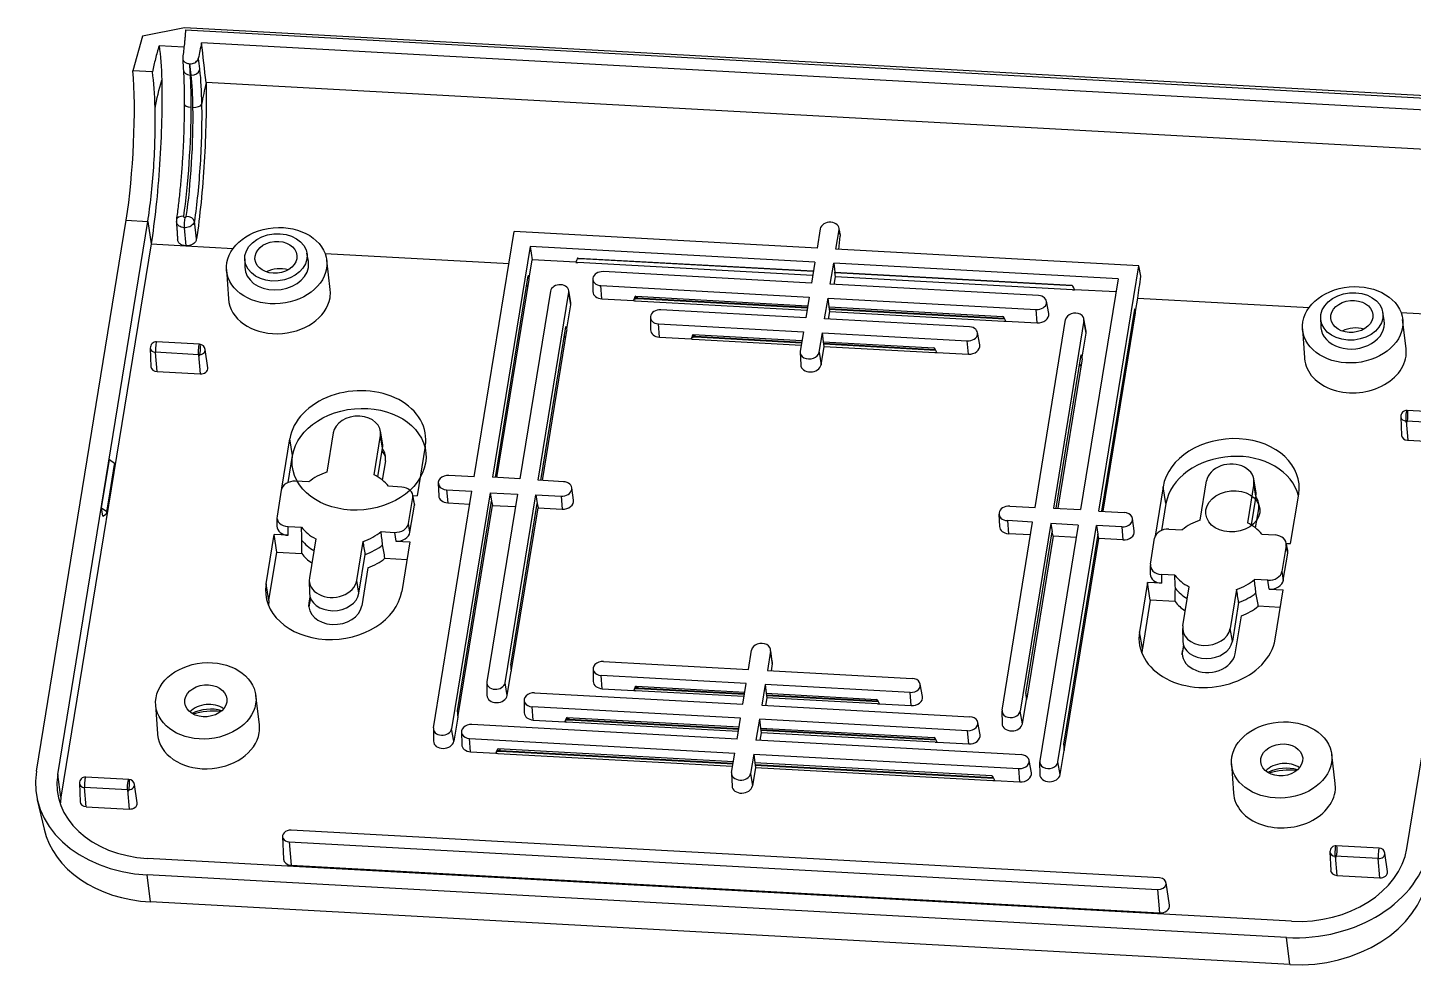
# Model space of a CAD drawing. Header units: millimetres. Extents: x 3683 to 5830, y 1279 to 1555.
# Drawn here: x 3876.9 to 3985.4, y 1323.8 to 1397.4 of the extents above; entities that cross this region are included whole.
import ezdxf

# ---------------------------------------------------------------- set-up
doc = ezdxf.new("R2010")
doc.units = ezdxf.units.MM
doc.header["$LTSCALE"] = 0.5
doc.layers.add('112', color=7, linetype='Continuous', true_color=0xffffff)

msp = doc.modelspace()

# ---------------------------------------------------------------- linework, layer by layer
at = {"layer": '112', "color": 7}
for p, q in [((3885.922, 1396.738), (3885.164, 1394.026)), ((3889.21, 1397.39), (3885.922, 1396.738)), ((3991.235, 1391.791), (3889.21, 1397.39)), ((3889.294, 1397.216), (3990.7, 1391.651)), ((3889.163, 1395.867), (3887.218, 1395.973)), ((3989.151, 1390.792), (3890.539, 1396.204)), ((3889.585, 1394.579), (3889.618, 1394.577)), ((3886.697, 1393.942), (3885.164, 1394.026)), ((3889.719, 1393.681), (3889.64, 1393.685)), ((3989.103, 1387.705), (3890.887, 1393.096)), ((3877.615, 1339.231), (3884.642, 1382.337)), ((3879.28, 1338.987), (3886.332, 1382.245)), ((3884.642, 1382.337), (3886.332, 1382.245)), ((3886.332, 1382.245), (3886.588, 1380.479)), ((3889.188, 1381.749), (3889.312, 1380.33)), ((3890.146, 1380.873), (3889.982, 1382.255)), ((3911.881, 1362.267), (3915.006, 1381.44)), ((3938.703, 1380.139), (3915.006, 1381.44)), ((3938.95, 1381.652), (3938.703, 1380.139)), ((3940.185, 1380.058), (3940.431, 1381.57)), ((3940.431, 1381.57), (3940.501, 1381.089)), ((3940.495, 1381.273), (3940.432, 1381.703)), ((3886.588, 1380.479), (3879.537, 1337.222)), ((3886.588, 1380.479), (3889.312, 1380.33)), ((3889.312, 1380.33), (3893.011, 1380.126)), ((3893.917, 1379.314), (3893.925, 1378.66)), ((3898.895, 1379.12), (3898.783, 1379.765)), ((3900.206, 1379.732), (3914.599, 1378.942)), ((3916.257, 1380.27), (3913.316, 1362.228)), ((3916.185, 1377.81), (3916.416, 1379.229)), ((3938.526, 1379.048), (3916.257, 1380.27)), ((3916.257, 1380.27), (3916.416, 1379.229)), ((3919.831, 1379.041), (3916.416, 1379.229)), ((3920.002, 1379.376), (3938.414, 1378.366)), ((3920.181, 1379.347), (3938.411, 1378.346)), ((3963.882, 1378.757), (3940.185, 1380.058)), ((3892.494, 1378.473), (3892.644, 1376.186)), ((3900.609, 1376.924), (3900.337, 1379.199)), ((3938.356, 1378.011), (3919.984, 1379.019)), ((3938.26, 1377.417), (3921.963, 1378.311)), ((3938.526, 1379.048), (3938.26, 1377.417)), ((3939.741, 1377.335), (3940.007, 1378.967)), ((3962.275, 1377.745), (3940.007, 1378.967)), ((3940.007, 1378.967), (3940.095, 1378.273)), ((3940.095, 1378.273), (3958.638, 1377.256)), ((3940.137, 1377.913), (3940.095, 1378.273)), ((3940.097, 1378.254), (3958.679, 1377.234)), ((3960.756, 1359.585), (3963.882, 1378.757)), ((3964.036, 1377.958), (3963.882, 1378.757)), ((3913.533, 1362.217), (3916.104, 1377.986)), ((3913.659, 1362.21), (3916.183, 1377.691)), ((3921.154, 1377.732), (3921.166, 1376.75)), ((3921.785, 1377.22), (3938.082, 1376.326)), ((3921.866, 1376.183), (3921.785, 1377.22)), ((3956.037, 1376.441), (3939.741, 1377.335)), ((3940.04, 1377.319), (3940.137, 1377.913)), ((3958.706, 1376.894), (3940.137, 1377.913)), ((3962.275, 1377.745), (3959.334, 1359.703)), ((3917.845, 1376.782), (3915.453, 1362.111)), ((3916.876, 1361.993), (3919.274, 1376.704)), ((3919.442, 1375.875), (3919.273, 1376.842)), ((3919.442, 1375.722), (3919.274, 1376.704)), ((3921.866, 1376.183), (3924.34, 1376.047)), ((3924.492, 1376.025), (3937.913, 1375.288)), ((3924.511, 1376.382), (3937.97, 1375.643)), ((3924.667, 1376.258), (3924.67, 1376.373)), ((3924.667, 1376.258), (3937.952, 1375.529)), ((3924.686, 1376.202), (3937.943, 1375.474)), ((3938.082, 1376.326), (3937.816, 1374.694)), ((3939.297, 1374.613), (3939.563, 1376.244)), ((3939.563, 1376.244), (3955.859, 1375.35)), ((3939.651, 1375.551), (3939.563, 1376.244)), ((3956.831, 1375.027), (3956.662, 1375.995)), ((3962.108, 1376.721), (3958.863, 1376.899)), ((3963.631, 1375.206), (3963.8, 1376.241)), ((3963.8, 1376.241), (3977.206, 1375.506)), ((3984.86, 1333.193), (3991.911, 1376.45)), ((3919.134, 1373.833), (3919.442, 1375.722)), ((3937.816, 1374.694), (3926.472, 1375.317)), ((3939.597, 1374.596), (3939.693, 1375.191)), ((3939.651, 1375.551), (3953.242, 1374.805)), ((3939.693, 1375.191), (3939.651, 1375.551)), ((3939.665, 1375.435), (3953.354, 1374.684)), ((3939.671, 1375.38), (3953.385, 1374.627)), ((3939.693, 1375.191), (3953.31, 1374.443)), ((3955.94, 1374.312), (3955.859, 1375.35)), ((3963.551, 1375.382), (3960.974, 1359.573)), ((3961.099, 1359.566), (3963.63, 1375.087)), ((3983.09, 1374.499), (3982.978, 1375.144)), ((3984.401, 1375.111), (3989.257, 1374.844)), ((3917.093, 1361.981), (3919.054, 1374.009)), ((3925.663, 1374.738), (3925.675, 1373.756)), ((3926.294, 1374.226), (3937.638, 1373.603)), ((3926.375, 1373.188), (3926.294, 1374.226)), ((3950.641, 1373.99), (3939.297, 1374.613)), ((3953.466, 1374.448), (3955.94, 1374.312)), ((3955.761, 1359.859), (3958.159, 1374.57)), ((3959.589, 1374.491), (3957.197, 1359.82)), ((3959.756, 1373.663), (3959.588, 1374.63)), ((3959.757, 1373.509), (3959.589, 1374.491)), ((3976.689, 1373.852), (3976.84, 1371.565)), ((3978.113, 1374.693), (3978.121, 1374.039)), ((3984.804, 1372.303), (3984.532, 1374.578)), ((3890.388, 1372.631), (3887.02, 1372.815)), ((3917.219, 1361.974), (3919.133, 1373.714)), ((3926.375, 1373.188), (3928.849, 1373.052)), ((3929.001, 1373.031), (3937.469, 1372.566)), ((3929.02, 1373.387), (3937.527, 1372.921)), ((3929.176, 1373.264), (3929.179, 1373.379)), ((3929.176, 1373.264), (3937.508, 1372.807)), ((3929.195, 1373.208), (3937.499, 1372.752)), ((3937.638, 1373.603), (3937.391, 1372.091)), ((3938.872, 1372.009), (3939.119, 1373.522)), ((3939.119, 1373.522), (3950.463, 1372.899)), ((3939.208, 1372.828), (3939.119, 1373.522)), ((3939.208, 1372.828), (3947.845, 1372.354)), ((3939.25, 1372.468), (3939.208, 1372.828)), ((3950.544, 1371.862), (3950.463, 1372.899)), ((3951.434, 1372.577), (3951.266, 1373.544)), ((3959.449, 1371.62), (3959.757, 1373.509)), ((3886.525, 1372.328), (3886.581, 1370.878)), ((3890.303, 1371.817), (3886.936, 1372.002)), ((3887.06, 1370.498), (3886.936, 1371.997)), ((3890.304, 1371.812), (3890.428, 1370.313)), ((3891.038, 1370.794), (3890.827, 1372.23)), ((3937.386, 1372.004), (3937.424, 1371.022)), ((3938.872, 1372.009), (3939.015, 1371.028)), ((3939.015, 1371.028), (3939.25, 1372.468)), ((3939.221, 1372.713), (3947.958, 1372.233)), ((3939.227, 1372.657), (3947.989, 1372.176)), ((3939.25, 1372.468), (3947.913, 1371.993)), ((3948.07, 1371.998), (3950.544, 1371.862)), ((3957.414, 1359.808), (3959.368, 1371.797)), ((3959.447, 1371.501), (3957.54, 1359.801)), ((3887.06, 1370.498), (3890.428, 1370.313)), ((3988.253, 1367.259), (3984.885, 1367.444)), ((3984.389, 1366.957), (3984.446, 1365.507)), ((3988.168, 1366.446), (3984.8, 1366.63)), ((3984.801, 1366.626), (3984.925, 1365.127)), ((3896.811, 1361.373), (3897.44, 1365.234)), ((3897.665, 1363.924), (3897.44, 1365.234)), ((3900.83, 1365.696), (3900.33, 1362.63)), ((3904.038, 1362.427), (3904.537, 1365.493)), ((3904.704, 1364.885), (3904.536, 1365.852)), ((3904.706, 1364.51), (3904.537, 1365.493)), ((3904.339, 1362.258), (3904.706, 1364.51)), ((3908.048, 1364.651), (3907.419, 1360.791)), ((3984.925, 1365.127), (3988.292, 1364.942)), ((3882.71, 1359.83), (3883.327, 1363.611)), ((3883.735, 1363.336), (3883.119, 1359.555)), ((3883.122, 1359.459), (3883.739, 1363.24)), ((3883.124, 1359.502), (3883.74, 1363.283)), ((3883.327, 1363.611), (3883.735, 1363.336)), ((3883.74, 1363.283), (3883.735, 1363.336)), ((3897.323, 1361.827), (3897.665, 1363.924)), ((3904.927, 1363.525), (3904.68, 1362.014)), ((3898.933, 1361.865), (3897.889, 1361.923)), ((3911.881, 1362.267), (3909.9, 1362.376)), ((3915.453, 1362.111), (3913.316, 1362.228)), ((3918.857, 1361.884), (3916.876, 1361.993)), ((3968.677, 1358.879), (3969.177, 1361.945)), ((3973.051, 1361.134), (3972.883, 1362.101)), ((3896.777, 1361.222), (3896.445, 1359.189)), ((3896.821, 1361.372), (3896.811, 1361.373)), ((3906.207, 1361.466), (3905.163, 1361.523)), ((3907.189, 1360.244), (3907.071, 1360.859)), ((3907.08, 1360.809), (3907.419, 1360.791)), ((3908.682, 1342.644), (3911.696, 1361.137)), ((3909.062, 1361.764), (3909.1, 1360.783)), ((3909.715, 1361.245), (3911.696, 1361.137)), ((3909.715, 1361.245), (3909.8, 1360.228)), ((3913.119, 1361.018), (3910.111, 1342.566)), ((3915.256, 1360.901), (3912.864, 1346.23)), ((3913.119, 1361.018), (3915.256, 1360.901)), ((3913.119, 1361.018), (3913.231, 1360.364)), ((3914.293, 1346.152), (3916.691, 1360.862)), ((3916.691, 1360.862), (3918.673, 1360.754)), ((3916.691, 1360.862), (3916.799, 1360.181)), ((3919.649, 1360.439), (3919.506, 1361.411)), ((3965.787, 1361.482), (3965.158, 1357.622)), ((3966.011, 1360.173), (3965.787, 1361.482)), ((3972.884, 1361.742), (3972.384, 1358.676)), ((3973.053, 1360.759), (3972.884, 1361.742)), ((3975.766, 1357.04), (3976.395, 1360.9)), ((3882.805, 1359.177), (3882.71, 1359.83)), ((3882.71, 1359.83), (3883.119, 1359.555)), ((3906.742, 1358.623), (3907.073, 1360.657)), ((3906.848, 1357.929), (3907.192, 1360.041)), ((3907.073, 1360.657), (3907.192, 1360.041)), ((3909.8, 1360.228), (3911.533, 1360.132)), ((3910.556, 1343.951), (3913.231, 1360.364)), ((3910.624, 1343.59), (3913.305, 1360.035)), ((3913.231, 1360.364), (3913.305, 1360.035)), ((3913.305, 1360.035), (3915.099, 1359.937)), ((3914.738, 1347.537), (3916.799, 1360.181)), ((3914.806, 1347.175), (3916.871, 1359.84)), ((3916.799, 1360.181), (3916.871, 1359.84)), ((3916.871, 1359.84), (3918.757, 1359.736)), ((3918.673, 1360.754), (3918.757, 1359.736)), ((3953.78, 1359.968), (3955.761, 1359.859)), ((3957.197, 1359.82), (3959.334, 1359.703)), ((3966.011, 1360.173), (3965.67, 1358.076)), ((3973.053, 1360.759), (3972.685, 1358.507)), ((3973.027, 1358.263), (3973.273, 1359.774)), ((3882.805, 1359.177), (3883.029, 1359.327)), ((3883.124, 1359.502), (3883.119, 1359.555)), ((3896.437, 1359.093), (3896.44, 1358.404)), ((3952.942, 1359.356), (3952.981, 1358.375)), ((3953.179, 1344.017), (3955.577, 1358.728)), ((3955.577, 1358.728), (3953.596, 1358.837)), ((3953.596, 1358.837), (3953.68, 1357.819)), ((3960.756, 1359.585), (3962.737, 1359.476)), ((3963.53, 1358.031), (3963.387, 1359.002)), ((3895.591, 1353.89), (3896.22, 1357.75)), ((3897.313, 1357.69), (3896.22, 1357.75)), ((3896.432, 1356.361), (3896.22, 1357.75)), ((3897.311, 1358.379), (3898.356, 1358.322)), ((3897.313, 1357.69), (3897.311, 1358.379)), ((3904.585, 1357.98), (3905.63, 1357.923)), ((3905.63, 1357.923), (3905.735, 1357.228)), ((3906.848, 1357.929), (3906.742, 1358.623)), ((3955.413, 1357.724), (3953.68, 1357.819)), ((3957, 1358.61), (3954.608, 1343.939)), ((3955.053, 1345.324), (3957.112, 1357.955)), ((3957.186, 1357.627), (3955.121, 1344.962)), ((3959.136, 1358.493), (3956.128, 1340.04)), ((3959.136, 1358.493), (3957, 1358.61)), ((3957, 1358.61), (3957.112, 1357.955)), ((3957.186, 1357.627), (3957.112, 1357.955)), ((3958.979, 1357.528), (3957.186, 1357.627)), ((3957.558, 1339.962), (3960.572, 1358.454)), ((3960.68, 1357.773), (3958.002, 1341.347)), ((3962.553, 1358.345), (3960.572, 1358.454)), ((3960.572, 1358.454), (3960.68, 1357.773)), ((3960.751, 1357.431), (3960.68, 1357.773)), ((3962.553, 1358.345), (3962.637, 1357.328)), ((3965.168, 1357.621), (3965.158, 1357.622)), ((3966.236, 1358.171), (3967.28, 1358.114)), ((3973.51, 1357.772), (3974.554, 1357.715)), ((3899.481, 1357.418), (3898.981, 1354.352)), ((3902.688, 1354.149), (3903.188, 1357.215)), ((3905.735, 1357.228), (3906.828, 1357.168)), ((3906.828, 1357.168), (3906.199, 1353.308)), ((3958.071, 1340.985), (3960.751, 1357.431)), ((3962.637, 1357.328), (3960.751, 1357.431)), ((3964.792, 1355.437), (3965.123, 1357.47)), ((3975.42, 1356.905), (3975.089, 1354.872)), ((3975.536, 1356.492), (3975.417, 1357.108)), ((3975.539, 1356.29), (3975.42, 1356.905)), ((3975.427, 1357.058), (3975.766, 1357.04)), ((3895.816, 1352.58), (3896.432, 1356.361)), ((3896.432, 1356.361), (3898.374, 1356.255)), ((3902.857, 1353.167), (3903.351, 1356.197)), ((3904.89, 1355.897), (3906.606, 1355.803)), ((3975.194, 1354.178), (3975.539, 1356.29)), ((3903.562, 1355.155), (3903.077, 1352.181)), ((3964.784, 1355.342), (3964.786, 1354.653)), ((3966.702, 1354.571), (3965.658, 1354.628)), ((3965.658, 1354.628), (3965.66, 1353.939)), ((3975.089, 1354.872), (3975.194, 1354.178)), ((3895.816, 1352.58), (3895.591, 1353.89)), ((3898.967, 1354.164), (3898.979, 1353.182)), ((3902.857, 1353.167), (3902.688, 1354.149)), ((3964.567, 1353.999), (3963.938, 1350.139)), ((3965.66, 1353.939), (3964.567, 1353.999)), ((3964.779, 1352.61), (3964.567, 1353.999)), ((3967.328, 1350.601), (3967.827, 1353.667)), ((3971.535, 1353.464), (3971.035, 1350.398)), ((3973.976, 1354.171), (3972.932, 1354.229)), ((3974.082, 1353.477), (3973.976, 1354.171)), ((3974.082, 1353.477), (3975.175, 1353.417)), ((3974.546, 1349.556), (3975.175, 1353.417)), ((3898.942, 1352.115), (3898.954, 1352.408)), ((3899.056, 1352.788), (3898.944, 1352.1)), ((3898.954, 1352.408), (3899.029, 1352.865)), ((3964.779, 1352.61), (3964.162, 1348.829)), ((3966.721, 1352.504), (3964.779, 1352.61)), ((3971.698, 1352.446), (3971.204, 1349.416)), ((3974.953, 1352.052), (3973.237, 1352.146)), ((3971.424, 1348.43), (3971.909, 1351.403)), ((3964.162, 1348.829), (3963.938, 1350.139)), ((3967.313, 1350.412), (3967.326, 1349.431)), ((3971.204, 1349.416), (3971.035, 1350.398)), ((3967.29, 1348.349), (3967.403, 1349.036)), ((3967.376, 1349.114), (3967.301, 1348.657)), ((3921.99, 1347.822), (3933.334, 1347.2)), ((3933.334, 1347.2), (3933.58, 1348.712)), ((3935.061, 1348.631), (3934.815, 1347.118)), ((3935.061, 1348.631), (3935.204, 1347.65)), ((3935.205, 1347.791), (3935.063, 1348.763)), ((3967.289, 1348.364), (3967.301, 1348.657)), ((3914.462, 1345.169), (3914.77, 1347.058)), ((3921.181, 1347.243), (3921.193, 1346.261)), ((3933.156, 1346.108), (3921.812, 1346.731)), ((3921.893, 1345.694), (3921.812, 1346.731)), ((3934.815, 1347.118), (3946.159, 1346.496)), ((3935.204, 1347.65), (3935.115, 1347.102)), ((3912.859, 1346.157), (3912.871, 1345.175)), ((3914.462, 1345.169), (3914.293, 1346.152)), ((3921.893, 1345.694), (3924.367, 1345.558)), ((3924.538, 1345.893), (3933.045, 1345.426)), ((3924.694, 1345.769), (3924.697, 1345.884)), ((3924.694, 1345.769), (3933.026, 1345.312)), ((3924.713, 1345.713), (3933.017, 1345.257)), ((3932.89, 1344.477), (3933.156, 1346.108)), ((3934.637, 1346.027), (3934.371, 1344.396)), ((3945.981, 1345.405), (3934.637, 1346.027)), ((3934.637, 1346.027), (3934.726, 1345.334)), ((3946.952, 1345.082), (3946.784, 1346.049)), ((3895.061, 1342.892), (3894.789, 1345.168)), ((3915.784, 1344.792), (3915.797, 1343.811)), ((3916.593, 1345.371), (3932.89, 1344.477)), ((3932.987, 1345.071), (3924.519, 1345.536)), ((3934.768, 1344.974), (3934.671, 1344.379)), ((3934.726, 1345.334), (3943.363, 1344.86)), ((3934.726, 1345.334), (3934.768, 1344.974)), ((3934.739, 1345.218), (3943.476, 1344.739)), ((3934.745, 1345.162), (3943.507, 1344.682)), ((3943.431, 1344.498), (3934.768, 1344.974)), ((3946.062, 1344.367), (3945.981, 1345.405)), ((3954.777, 1342.957), (3955.084, 1344.845)), ((3886.946, 1344.442), (3887.097, 1342.155)), ((3910.587, 1343.473), (3910.28, 1341.584)), ((3932.712, 1343.386), (3916.416, 1344.28)), ((3916.496, 1343.243), (3916.416, 1344.28)), ((3934.371, 1344.396), (3950.668, 1343.501)), ((3943.588, 1344.503), (3946.062, 1344.367)), ((3953.173, 1343.945), (3953.186, 1342.963)), ((3954.777, 1342.957), (3954.608, 1343.939)), ((3908.677, 1342.572), (3908.689, 1341.59)), ((3910.28, 1341.584), (3910.111, 1342.566)), ((3932.446, 1341.755), (3911.692, 1342.894)), ((3916.496, 1343.243), (3918.971, 1343.107)), ((3932.543, 1342.349), (3919.123, 1343.085)), ((3919.141, 1343.442), (3932.601, 1342.703)), ((3919.298, 1343.319), (3919.301, 1343.433)), ((3919.298, 1343.319), (3932.582, 1342.59)), ((3919.316, 1343.262), (3932.574, 1342.535)), ((3932.446, 1341.755), (3932.712, 1343.386)), ((3934.193, 1343.305), (3933.927, 1341.673)), ((3950.49, 1342.41), (3934.193, 1343.305)), ((3934.193, 1343.305), (3934.282, 1342.611)), ((3934.282, 1342.611), (3947.872, 1341.865)), ((3934.282, 1342.611), (3934.324, 1342.251)), ((3934.295, 1342.496), (3947.985, 1341.744)), ((3934.301, 1342.44), (3948.015, 1341.687)), ((3950.571, 1341.373), (3950.49, 1342.41)), ((3951.461, 1342.088), (3951.293, 1343.055)), ((3910.883, 1342.314), (3910.895, 1341.333)), ((3911.514, 1341.802), (3932.268, 1340.663)), ((3911.595, 1340.765), (3911.514, 1341.802)), ((3954.681, 1340.534), (3933.927, 1341.673)), ((3934.324, 1342.251), (3934.227, 1341.657)), ((3947.94, 1341.504), (3934.324, 1342.251)), ((3948.097, 1341.509), (3950.571, 1341.373)), ((3911.595, 1340.765), (3913.574, 1340.656)), ((3913.726, 1340.635), (3932.099, 1339.626)), ((3932.157, 1339.981), (3913.745, 1340.991)), ((3913.901, 1340.868), (3913.904, 1340.983)), ((3913.901, 1340.868), (3932.139, 1339.867)), ((3913.92, 1340.812), (3932.13, 1339.812)), ((3932.022, 1339.151), (3932.268, 1340.663)), ((3933.749, 1340.582), (3933.503, 1339.07)), ((3933.749, 1340.582), (3954.503, 1339.443)), ((3933.749, 1340.582), (3933.838, 1339.889)), ((3957.726, 1338.98), (3958.034, 1340.869)), ((3979.256, 1338.272), (3978.984, 1340.547)), ((3933.88, 1339.529), (3933.645, 1338.089)), ((3952.381, 1338.871), (3933.838, 1339.889)), ((3933.838, 1339.889), (3933.88, 1339.529)), ((3933.851, 1339.773), (3952.493, 1338.75)), ((3933.858, 1339.717), (3952.524, 1338.693)), ((3933.88, 1339.529), (3952.449, 1338.509)), ((3954.584, 1338.406), (3954.503, 1339.443)), ((3955.475, 1339.121), (3955.306, 1340.088)), ((3956.123, 1339.968), (3956.135, 1338.986)), ((3957.726, 1338.98), (3957.558, 1339.962)), ((3971.142, 1339.821), (3971.292, 1337.534)), ((3879.537, 1337.222), (3879.28, 1338.987)), ((3880.977, 1338.297), (3881.034, 1336.847)), ((3884.84, 1338.599), (3881.473, 1338.784)), ((3885.49, 1336.763), (3885.28, 1338.199)), ((3932.016, 1339.064), (3932.055, 1338.083)), ((3933.503, 1339.07), (3933.645, 1338.089)), ((3952.606, 1338.514), (3954.584, 1338.406)), ((3877.685, 1337.01), (3878.213, 1334.71)), ((3884.756, 1337.786), (3881.388, 1337.97)), ((3881.512, 1336.467), (3881.388, 1337.966)), ((3884.756, 1337.781), (3884.88, 1336.282)), ((3881.512, 1336.467), (3884.88, 1336.282)), ((3896.874, 1334.136), (3896.943, 1332.37)), ((3897.404, 1333.715), (3965.354, 1329.986)), ((3897.404, 1333.715), (3897.555, 1331.883)), ((3965.503, 1330.902), (3897.553, 1334.631)), ((3978.842, 1332.926), (3978.899, 1331.475)), ((3982.705, 1333.228), (3979.337, 1333.413)), ((3983.355, 1331.392), (3983.144, 1332.827)), ((3975.844, 1327.511), (3886.3, 1332.426)), ((3897.555, 1331.883), (3965.506, 1328.154)), ((3982.62, 1332.414), (3979.253, 1332.599)), ((3979.253, 1332.595), (3979.377, 1331.096)), ((3982.745, 1330.911), (3982.621, 1332.41)), ((3975.436, 1326.232), (3886.288, 1331.125)), ((3886.545, 1329.011), (3886.288, 1331.125)), ((3966.286, 1328.769), (3966.03, 1330.518)), ((3979.377, 1331.096), (3982.745, 1330.911)), ((3965.354, 1329.986), (3965.506, 1328.154)), ((3975.693, 1324.118), (3886.545, 1329.011)), ((3975.693, 1324.118), (3975.436, 1326.232))]:
    msp.add_line(p, q, dxfattribs=at)
for centre, start, end in [((3886.994, 1372.346), 86.85853, 182.23703), ((3890.362, 1372.161), 8.3473, 86.85853), ((3984.859, 1366.975), 86.85853, 182.23703), ((3881.447, 1338.315), 86.85853, 182.23703), ((3884.815, 1338.13), 8.3473, 86.85853), ((3979.312, 1332.944), 86.85853, 182.23703), ((3982.679, 1332.759), 8.3473, 86.85853)]:
    msp.add_arc(centre, 0.47, start, end, dxfattribs=at)
for centre, major_axis, ratio, start_param, end_param in [((3884.141, 1387.749), (0.455, 8.288), 0.1260549, 4.0077856, 5.5785819), ((3889.715, 1394.132), (0.599, 0.037), 0.7465018, 3.1414737, 4.5411997), ((3889.793, 1394.128), (-0.596, -0.067), 0.7422058, 1.3622939, 2.9088729), ((3889.786, 1391.435), (0.6, -0.001), 0.445742, 3.1610263, 4.5753523), ((3889.949, 1391.426), (-0.6, -0.011), 0.4436081, 1.4254386, 2.9714936), ((3889.164, 1382.293), (0.594, -0.087), 0.5764841, 1.7262476, 3.1395732), ((3889.263, 1382.195), (0.033, 0.599), 0.1260549, 0.9378436, 2.419536), ((3889.388, 1382.282), (-0.594, 0.086), 0.5765556, 3.313753, 4.8670842), ((3939.691, 1381.611), (-0.744, -0.069), 0.7557913, 2.9478781, 6.0894707), ((3939.032, 1384.736), (-0.35, -10.997), 0.1523692, 1.1350194, 1.237599), ((3919.352, 1365.617), (-0.65, -13.759), 0.0506036, 3.1412067, 3.3651128), ((3920.198, 1379.646), (-0.016, -0.3), 0.1260549, 5.9214307, 6.2831895), ((3896.421, 1378.776), (2.489, 0.231), 0.7557913, 3.0810033, 6.0894712), ((3896.572, 1377.146), (-1.825, -0.169), 0.7557913, 4.2269973, 5.1977494), ((3896.421, 1378.776), (2.489, 0.231), 0.7557913, 0, 0.0605583), ((3896.421, 1378.776), (2.489, 0.231), 0.7557913, 6.0894707, 6.2831853), ((3920.075, 1379.55), (-0.7, -0.073), 0.7535577, 1.136623, 1.3605291), ((3921.874, 1377.766), (0.718, 0.067), 0.7557913, 1.3770818, 4.5186744), ((3915.755, 1376.721), (-0.706, -0.037), 0.7323286, 4.1636951, 4.3514263), ((3918.569, 1366.19), (2.459, -11.808), 0.0160278, 2.959366, 3.1832721), ((3915.486, 1377.725), (-0.7, -0.073), 0.7535577, 2.9389217, 3.1628278), ((3918.559, 1376.743), (-0.718, -0.067), 0.7557913, 2.9478781, 6.0894707), ((3961.449, 1363.307), (2.819, -13.948), 0.0474119, 2.9053654, 3.1292716), ((3962.565, 1383.445), (-0.223, -11.004), 0.1654713, 0.8604636, 1.0521896), ((3896.632, 1376.494), (3.983, 0.369), 0.7557913, 3.121353, 6.0894709), ((3896.632, 1376.494), (3.983, 0.369), 0.7557913, 6.0894706, 6.2831853), ((3896.632, 1376.494), (3.983, 0.369), 0.7557913, 0, 0.0202083), ((3921.965, 1376.788), (0.797, 0.074), 0.7557913, 3.081053, 4.5186744), ((3923.861, 1362.623), (-0.65, -13.759), 0.0506036, 3.1412067, 3.3651128), ((3924.584, 1376.556), (-0.7, -0.073), 0.7535577, 1.136623, 1.3605291), ((3924.586, 1375.742), (-0.699, -0.079), 0.7312553, 4.5141398, 4.9017154), ((3924.702, 1376.502), (0.016, 0.3), 0.1260549, 2.5242557, 3.1416167), ((3955.948, 1375.895), (-0.718, -0.067), 0.7557913, 1.3770818, 4.5186744), ((3958.788, 1377.426), (-0.699, -0.056), 0.7578941, 1.3938952, 1.6178013), ((3918.65, 1375.765), (-0.797, -0.074), 0.7557913, 2.9478781, 3.2021509), ((3926.383, 1374.771), (0.718, 0.067), 0.7557913, 1.3770818, 4.5186744), ((3956.039, 1374.917), (-0.797, -0.074), 0.7557913, 1.3770818, 3.202102), ((3958.874, 1374.531), (0.718, 0.067), 0.7557913, 6.0894707, 9.2310634), ((3966.016, 1363.586), (2.459, -11.808), 0.0160278, 2.959366, 3.1832721), ((3962.933, 1375.121), (-0.7, -0.073), 0.7535577, 2.9389217, 3.1628278), ((3921.519, 1362.213), (2.459, -11.808), 0.0160278, 2.959366, 3.1832721), ((3918.436, 1373.748), (-0.7, -0.073), 0.7535577, 2.9389217, 3.1628278), ((3950.552, 1373.445), (-0.718, -0.067), 0.7557913, 1.3770818, 4.5186744), ((3956.052, 1360.856), (2.819, -13.948), 0.0474119, 2.9053654, 3.1292716), ((3953.391, 1374.975), (-0.699, -0.056), 0.7578941, 1.3938952, 1.6178013), ((3963.201, 1374.117), (-0.706, -0.037), 0.7323286, 4.1636951, 4.3514263), ((3980.616, 1374.155), (-2.489, -0.231), 0.7557913, 6.2226941, 6.2831853), ((3980.616, 1374.155), (-2.489, -0.231), 0.7557913, 0, 3.2020525), ((3980.767, 1372.525), (1.825, 0.169), 0.7557913, 1.085503, 2.0562551), ((3886.994, 1372.346), (-0.026, -0.469), 0.1260549, 3.1417417, 5.5567651), ((3918.704, 1372.744), (-0.706, -0.037), 0.7323286, 4.1636951, 4.3514263), ((3926.474, 1373.793), (0.797, 0.074), 0.7557913, 3.081053, 4.5186744), ((3928.37, 1359.628), (-0.65, -13.759), 0.0506036, 3.1412067, 3.3651128), ((3929.093, 1373.562), (-0.7, -0.073), 0.7535577, 1.136623, 1.3605291), ((3929.095, 1372.748), (-0.699, -0.079), 0.7312553, 4.5141398, 4.9017154), ((3929.211, 1373.507), (0.016, 0.3), 0.1260549, 2.5242557, 3.1416167), ((3958.965, 1373.553), (0.797, 0.074), 0.7557913, 6.0894707, 6.3437435), ((3886.993, 1372.357), (0.468, 0.043), 0.7557913, 3.1012263, 4.5186744), ((3890.362, 1372.161), (0.026, 0.469), 0.1260549, 4.748642126628511e-06, 6.283190055821713), ((3890.361, 1372.172), (0.468, 0.043), 0.7557913, 4.5186744, 6.3234694), ((3938.132, 1372.05), (-0.744, -0.069), 0.7557913, 6.0894707, 9.2310634), ((3950.656, 1358.405), (2.819, -13.948), 0.0474119, 2.9053654, 3.1292716), ((3947.995, 1372.524), (-0.699, -0.056), 0.7578941, 1.3938952, 1.6178013), ((3950.643, 1372.467), (-0.797, -0.074), 0.7557913, 1.3770818, 3.202102), ((3961.833, 1360.001), (2.459, -11.808), 0.0160278, 2.959366, 3.1832721), ((3980.827, 1371.873), (-3.983, -0.369), 0.7557913, 0, 3.1617026), ((3887.127, 1370.912), (0.545, 0.05), 0.7557913, 3.1012276, 4.5186744), ((3890.495, 1370.727), (0.545, 0.05), 0.7557913, 4.5186744, 6.3234714), ((3938.223, 1371.072), (-0.797, -0.074), 0.7557913, 6.2428691, 9.2310634), ((3959.019, 1370.531), (-0.706, -0.037), 0.7323286, 4.1636951, 4.3514263), ((3958.751, 1371.536), (-0.7, -0.073), 0.7535577, 2.9389217, 3.1628278), ((3980.827, 1371.873), (-3.983, -0.369), 0.7557913, 6.2630439, 6.2831853), ((3902.744, 1364.942), (5.332, 0.494), 0.7557913, 6.0894707, 9.2310634), ((3902.865, 1363.638), (5.228, 0.484), 0.7557913, 0.1025769, 6.3857622), ((3984.859, 1366.975), (0.026, 0.469), 0.1260549, 0.0004866489434895982, 6.283671956123076), ((3902.684, 1365.594), (-1.863, -0.173), 0.7557913, 2.9478781, 6.0894707), ((3984.858, 1366.986), (0.468, 0.043), 0.7557913, 3.1012263, 4.5186744), ((3971.091, 1361.191), (-5.332, -0.494), 0.7557913, 2.9478781, 6.0894707), ((3984.992, 1365.541), (0.545, 0.05), 0.7557913, 3.1012276, 4.5186744), ((3902.895, 1363.312), (-2.116, -0.196), 0.7557913, 3.3448966, 3.6543433), ((3902.865, 1363.638), (2.072, 0.192), 0.7557913, 6.0894707, 6.7045355), ((3902.774, 1364.616), (-1.942, -0.18), 0.7557913, 2.9478781, 3.2021508), ((3883.344, 1363.305), (-0.395, 0.064), 0.6425649, 3.1415929, 3.3068568), ((3971.212, 1359.887), (-5.228, -0.484), 0.7557913, 3.2441695, 6.0894707), ((3971.031, 1361.843), (1.863, 0.173), 0.7557913, 6.0894707, 9.2310634), ((3897.768, 1361.165), (-0.997, -0.088), 0.7565649, 4.5247074, 6.0927647), ((3901.759, 1359.923), (-3.905, -0.362), 0.7557913, 5.0161697, 5.4491714), ((3901.759, 1359.923), (-3.905, -0.362), 0.7557913, 3.5881774, 4.0211791), ((3909.808, 1361.811), (-0.744, -0.069), 0.7557913, 4.5186744, 7.6602671), ((3918.765, 1361.319), (-0.744, -0.069), 0.7557913, 1.3770818, 4.5186744), ((3906.081, 1360.709), (-0.997, -0.097), 0.7550007, 2.9446181, 4.5126754), ((3971.242, 1359.561), (2.116, 0.196), 0.7557913, 0.203304, 6.4864893), ((3971.121, 1360.865), (1.942, 0.18), 0.7557913, 6.0894707, 6.3437434), ((3906.2, 1360.094), (-0.997, -0.097), 0.7550007, 2.9446181, 3.2125843), ((3909.898, 1360.833), (-0.797, -0.074), 0.7557913, 6.2428202, 7.6602671), ((3918.855, 1360.341), (-0.797, -0.074), 0.7557913, 1.3770818, 3.1818779), ((3953.688, 1359.402), (0.744, 0.069), 0.7557913, 1.3770818, 4.5186744), ((3971.212, 1359.887), (-2.072, -0.192), 0.7557913, 2.9478781, 3.5629428), ((3882.728, 1359.524), (0.395, -0.064), 0.6425649, 5.6805046, 6.4484494), ((3897.437, 1359.136), (-0.997, -0.097), 0.7550007, 6.0862108, 7.654268), ((3962.645, 1358.911), (0.744, 0.069), 0.7557913, 4.5186744, 7.6602671), ((3970.106, 1356.171), (3.905, 0.362), 0.7557913, 1.8745771, 2.3075788), ((3970.106, 1356.171), (3.905, 0.362), 0.7557913, 0.4465848, 0.8795865), ((3897.439, 1358.447), (-0.997, -0.097), 0.7550007, 6.2122193, 7.654268), ((3901.759, 1359.923), (-3.905, -0.362), 0.7557913, 0.4465848, 0.8795865), ((3901.759, 1359.923), (-3.905, -0.362), 0.7557913, 1.8745771, 2.3075788), ((3905.75, 1358.68), (-0.997, -0.088), 0.7565649, 1.3831147, 2.951172), ((3905.856, 1357.986), (-0.997, -0.088), 0.7565649, 1.3831147, 2.951172), ((3953.779, 1358.424), (0.797, 0.074), 0.7557913, 3.1012275, 4.5186744), ((3962.736, 1357.933), (0.797, 0.074), 0.7557913, 4.5186744, 6.3234705), ((3966.115, 1357.414), (-0.997, -0.088), 0.7565649, 4.5247074, 6.0927647), ((3974.428, 1356.958), (-0.997, -0.097), 0.7550007, 2.9446181, 4.5126754), ((3901.85, 1358.945), (3.983, 0.369), 0.7557913, 3.5980799, 3.9596103), ((3901.85, 1358.945), (3.983, 0.369), 0.7557913, 5.0278986, 5.4392689), ((3974.547, 1356.342), (-0.997, -0.097), 0.7550007, 2.9446181, 3.2125843), ((3901.94, 1357.967), (-4.114, -0.381), 0.7557913, 0.456235, 0.7655709), ((3901.94, 1357.967), (-4.114, -0.381), 0.7557913, 1.905051, 2.2979286), ((3965.784, 1355.385), (-0.997, -0.097), 0.7550007, 6.0862108, 7.654268), ((3900.835, 1354.251), (-1.863, -0.173), 0.7557913, 6.0894707, 9.2310634), ((3965.786, 1354.696), (-0.997, -0.097), 0.7550007, 6.2122193, 7.654268), ((3970.106, 1356.171), (3.905, 0.362), 0.7557913, 3.5881774, 4.0211791), ((3974.097, 1354.929), (-0.997, -0.088), 0.7565649, 1.3831147, 2.951172), ((3900.895, 1353.599), (5.332, 0.494), 0.7557913, 2.9478781, 6.0894707), ((3970.197, 1355.193), (-3.983, -0.369), 0.7557913, 0.4564873, 0.8180176), ((3970.106, 1356.171), (3.905, 0.362), 0.7557913, 5.0161697, 5.4491714), ((3974.203, 1354.234), (-0.997, -0.088), 0.7565649, 1.3831147, 2.951172), ((3901.016, 1352.295), (5.228, 0.484), 0.7557913, 2.9478781, 3.0375116), ((3901.016, 1352.295), (2.072, 0.192), 0.7557913, 2.9478781, 6.0894707), ((3900.925, 1353.273), (-1.942, -0.18), 0.7557913, 6.2226939, 9.2310634), ((3970.287, 1354.215), (4.114, 0.381), 0.7557913, 3.5978276, 3.9071636), ((3970.197, 1355.193), (-3.983, -0.369), 0.7557913, 1.8863059, 2.2976762), ((3970.287, 1354.215), (4.114, 0.381), 0.7557913, 5.0466436, 5.4395212), ((3969.242, 1349.848), (-5.332, -0.494), 0.7557913, 6.0894707, 9.2310634), ((3969.181, 1350.5), (1.863, 0.173), 0.7557913, 2.9478781, 6.0894707), ((3934.321, 1348.671), (0.744, 0.069), 0.7557913, 6.0894707, 9.2310634), ((3969.272, 1349.522), (1.942, 0.18), 0.7557913, 3.0811012, 6.0894707), ((3921.901, 1347.277), (-0.718, -0.067), 0.7557913, 4.5186744, 7.6602671), ((3934.412, 1347.693), (0.797, 0.074), 0.7557913, 6.0894707, 6.3235194), ((3969.363, 1348.543), (-5.228, -0.484), 0.7557913, 6.0894707, 6.1791042), ((3969.363, 1348.543), (-2.072, -0.192), 0.7557913, 6.0894707, 9.2310634), ((3916.772, 1333.098), (2.03, -14.448), 0.0109533, 3.1768407, 3.4007468), ((3914.111, 1347.217), (-0.699, -0.056), 0.7578941, 2.7331892, 2.9570953), ((3913.579, 1346.191), (0.718, 0.067), 0.7557913, 2.9478781, 6.0894707), ((3921.992, 1346.299), (-0.797, -0.074), 0.7557913, 6.2226456, 7.6602671), ((3923.888, 1332.134), (-0.65, -13.759), 0.0506036, 3.1412067, 3.3651128), ((3924.613, 1345.253), (-0.699, -0.079), 0.7312553, 4.5141398, 4.9017154), ((3924.729, 1346.013), (-0.016, -0.3), 0.1260549, 5.6658484, 6.2832093), ((3946.07, 1345.95), (0.718, 0.067), 0.7557913, 4.5186744, 7.6602671), ((3913.669, 1345.213), (0.797, 0.074), 0.7557913, 3.0811018, 6.0894707), ((3916.504, 1344.826), (-0.718, -0.067), 0.7557913, 4.5186744, 7.6602671), ((3924.611, 1346.067), (-0.7, -0.073), 0.7535577, 1.136623, 1.3605291), ((3946.174, 1330.911), (2.819, -13.948), 0.0474119, 2.9053654, 3.1292716), ((3946.161, 1344.972), (0.797, 0.074), 0.7557913, 4.5186744, 6.3436947), ((3957.087, 1330.886), (2.03, -14.448), 0.0109533, 3.1768407, 3.4007468), ((3954.426, 1345.005), (-0.699, -0.056), 0.7578941, 2.7331892, 2.9570953), ((3891.024, 1343.115), (1.773, 0.164), 0.7557913, 0.7293248, 2.4123351), ((3891.115, 1342.137), (-2.568, -0.238), 0.7557913, 4.242607, 5.1820415), ((3891.236, 1340.833), (-4.087, -0.379), 0.7557913, 4.4440617, 4.9805867), ((3912.59, 1329.513), (2.03, -14.448), 0.0109533, 3.1768407, 3.4007468), ((3909.929, 1343.632), (-0.699, -0.056), 0.7578941, 2.7331892, 2.9570953), ((3916.595, 1343.848), (-0.797, -0.074), 0.7557913, 6.2226456, 7.6602671), ((3918.491, 1329.683), (-0.65, -13.759), 0.0506036, 3.1412067, 3.3651128), ((3943.513, 1345.03), (-0.699, -0.056), 0.7578941, 1.3938952, 1.6178013), ((3950.579, 1342.956), (0.718, 0.067), 0.7557913, 4.5186744, 7.6602671), ((3953.894, 1343.978), (-0.718, -0.067), 0.7557913, 6.0894707, 9.2310634), ((3891.085, 1342.463), (-3.983, -0.369), 0.7557913, 2.947878, 3.1617027), ((3909.397, 1342.605), (0.718, 0.067), 0.7557913, 2.9478781, 6.0894707), ((3911.603, 1342.348), (-0.718, -0.067), 0.7557913, 4.5186744, 7.6602671), ((3919.215, 1343.616), (-0.7, -0.073), 0.7535577, 1.136623, 1.3605291), ((3919.217, 1342.802), (-0.699, -0.079), 0.7312553, 4.5141398, 4.9017154), ((3919.333, 1343.562), (-0.016, -0.3), 0.1260549, 5.6658484, 6.2832093), ((3953.984, 1343), (-0.797, -0.074), 0.7557913, 6.2226945, 9.2310634), ((3891.085, 1342.463), (-3.983, -0.369), 0.7557913, 6.2630439, 6.2831853), ((3891.085, 1342.463), (-3.983, -0.369), 0.7557913, 0, 2.9478782), ((3909.487, 1341.627), (0.797, 0.074), 0.7557913, 3.0811018, 6.0894707), ((3911.694, 1341.37), (-0.797, -0.074), 0.7557913, 6.2226456, 7.6602671), ((3950.683, 1327.916), (2.819, -13.948), 0.0474119, 2.9053654, 3.1292716), ((3948.021, 1342.035), (-0.699, -0.056), 0.7578941, 1.3938952, 1.6178013), ((3950.669, 1341.978), (0.797, 0.074), 0.7557913, 4.5186744, 6.3436947), ((3960.037, 1326.909), (2.03, -14.448), 0.0109533, 3.1768407, 3.4007468), ((3913.095, 1327.232), (-0.65, -13.759), 0.0506036, 3.1412067, 3.3651128), ((3913.818, 1341.166), (-0.7, -0.073), 0.7535577, 1.136623, 1.3605291), ((3913.82, 1340.352), (-0.699, -0.079), 0.7312553, 4.5141398, 4.9017154), ((3913.936, 1341.111), (-0.016, -0.3), 0.1260549, 5.6658484, 6.2832093), ((3954.592, 1339.989), (0.718, 0.067), 0.7557913, 4.5186744, 7.6602671), ((3957.375, 1341.028), (-0.699, -0.056), 0.7578941, 2.7331892, 2.9570953), ((3887.521, 1338.687), (9.957, 0.922), 0.7557913, 2.9478781, 4.5186744), ((3932.762, 1339.11), (0.744, 0.069), 0.7557913, 2.9478781, 6.0894707), ((3954.683, 1339.011), (-0.797, -0.074), 0.7557913, 1.3770818, 3.202102), ((3956.843, 1340.001), (-0.718, -0.067), 0.7557913, 6.0894707, 9.2310634), ((3975.219, 1338.494), (-1.773, -0.164), 0.7557913, 3.8708191, 5.5538294), ((3975.31, 1337.516), (2.568, 0.238), 0.7557913, 1.1011124, 2.0405468), ((3975.431, 1336.212), (4.087, 0.379), 0.7557913, 1.302567, 1.8390921), ((3887.298, 1338.547), (8.06, 0.747), 0.7557913, 2.9478781, 4.5186744), ((3881.446, 1338.326), (0.468, 0.043), 0.7557913, 3.1012263, 4.5186744), ((3881.447, 1338.315), (-0.026, -0.469), 0.1260549, 3.1417417, 5.5567651), ((3884.815, 1338.13), (0.026, 0.469), 0.1260549, 4.748641167395817e-06, 6.283190055820754), ((3884.814, 1338.141), (0.468, 0.043), 0.7557913, 4.5186744, 6.3234694), ((3932.853, 1338.132), (0.797, 0.074), 0.7557913, 3.1012764, 6.0894707), ((3955.192, 1324.922), (2.819, -13.948), 0.0474119, 2.9053654, 3.1292716), ((3952.53, 1339.041), (-0.699, -0.056), 0.7578941, 1.3938952, 1.6178013), ((3956.934, 1339.023), (-0.797, -0.074), 0.7557913, 6.2226945, 9.2310634), ((3975.28, 1337.842), (3.983, 0.369), 0.7557913, 3.121353, 6.2831853), ((3975.28, 1337.842), (3.983, 0.369), 0.7557913, 0, 0.0202083), ((3887.461, 1336.787), (-7.966, -0.738), 0.7557913, 6.0894707, 6.1773371), ((3881.58, 1336.881), (0.545, 0.05), 0.7557913, 3.1012276, 4.5186744), ((3884.948, 1336.696), (0.545, 0.05), 0.7557913, 4.5186744, 6.3234714), ((3887.739, 1336.335), (9.643, 0.893), 0.7557913, 3.242746, 4.5186744), ((3897.478, 1334.173), (-0.603, -0.056), 0.7557913, 4.5186744, 7.6602671), ((3976.669, 1333.795), (-9.957, -0.922), 0.7557913, 1.3770818, 2.9478781), ((3976.842, 1333.633), (-8.06, -0.747), 0.7557913, 1.3770818, 2.9478781), ((3979.311, 1332.954), (0.468, 0.043), 0.7557913, 3.1012263, 4.5186744), ((3979.312, 1332.944), (0.026, 0.469), 0.1260549, 0.0004866489435508825, 6.283671956123137), ((3982.679, 1332.759), (-0.026, -0.469), 0.1260549, 3.1415974, 5.5575978), ((3982.678, 1332.77), (0.468, 0.043), 0.7557913, 4.5186744, 6.3234694), ((3897.641, 1332.413), (-0.697, -0.065), 0.7557913, 6.2428204, 7.6602671), ((3965.429, 1330.444), (-0.603, -0.056), 0.7557913, 1.3770818, 4.5186744), ((3976.886, 1331.442), (9.643, 0.893), 0.7557913, 4.5186744, 6.0894707), ((3979.444, 1331.509), (0.545, 0.05), 0.7557913, 3.1012276, 4.5186744), ((3982.812, 1331.324), (0.545, 0.05), 0.7557913, 4.5186744, 6.3234714), ((3965.592, 1328.683), (-0.697, -0.065), 0.7557913, 1.3770818, 3.1818786)]:
    msp.add_ellipse(centre, major_axis=major_axis, ratio=ratio, start_param=start_param, end_param=end_param, dxfattribs=at)
for centre, major_axis in [((3896.421, 1378.776), (3.922, 0.363)), ((3896.36, 1379.428), (2.437, 0.226)), ((3896.36, 1379.428), (1.643, 0.152)), ((3980.616, 1374.155), (-3.922, -0.363)), ((3980.556, 1374.807), (-2.437, -0.226)), ((3980.556, 1374.807), (-1.643, -0.152)), ((3890.873, 1344.745), (-3.922, -0.363)), ((3890.873, 1344.745), (-1.643, -0.152)), ((3975.068, 1340.124), (3.922, 0.363)), ((3975.068, 1340.124), (1.643, 0.152))]:
    msp.add_ellipse(centre, major_axis=major_axis, ratio=0.7557913, dxfattribs=at)
for points, knots in [([(3889.294, 1397.216), (3889.277, 1397.036), (3889.252, 1396.766), (3889.226, 1396.495), (3889.21, 1396.315), (3889.201, 1396.225), (3889.174, 1395.955), (3889.153, 1395.775), (3889.109, 1395.414), (3889.086, 1395.234), (3889.063, 1395.054)], [0, 0, 0, 0, 0.25, 0.375, 0.375, 0.5, 0.5, 0.75, 0.75, 1, 1, 1, 1]), ([(3887.218, 1395.973), (3887.192, 1395.889), (3887.167, 1395.805), (3887.116, 1395.636), (3887.09, 1395.552), (3887.017, 1395.299), (3886.973, 1395.13), (3886.847, 1394.622), (3886.771, 1394.282), (3886.697, 1393.942)], [0, 0, 0, 0, 0.125, 0.125, 0.25, 0.25, 0.5, 0.5, 1, 1, 1, 1]), ([(3889.077, 1394.902), (3889.092, 1394.854), (3889.12, 1394.807), (3889.156, 1394.765), (3889.193, 1394.724), (3889.239, 1394.688), (3889.292, 1394.659)], [0.21831111, 0.21831111, 0.21831111, 0.21831111, 0.43662479, 0.43662479, 0.43662479, 0.65490265, 0.65490265, 0.65490265, 0.65490265]), ([(3889.819, 1394.592), (3889.884, 1394.605), (3889.948, 1394.627), (3890.005, 1394.656), (3890.062, 1394.685), (3890.114, 1394.721), (3890.156, 1394.762), (3890.199, 1394.804), (3890.233, 1394.85), (3890.255, 1394.899), (3890.269, 1394.928), (3890.278, 1394.957), (3890.284, 1394.987)], [0.21831113, 0.21831113, 0.21831113, 0.21831113, 0.43662484, 0.43662484, 0.43662484, 0.65490271, 0.65490271, 0.65490271, 0.87316595, 0.87316595, 0.87316595, 1, 1, 1, 1]), ([(3889.117, 1394.083), (3889.124, 1393.975), (3889.139, 1393.717), (3889.157, 1393.274), (3889.173, 1392.76), (3889.183, 1392.211), (3889.187, 1391.765), (3889.186, 1391.497), (3889.186, 1391.428)], [0, 0, 0, 0, 0.1464738, 0.3411495, 0.5374272, 0.7347142, 0.9324614, 1, 1, 1, 1]), ([(3889.64, 1393.685), (3889.662, 1393.328), (3889.678, 1392.939), (3889.699, 1392.101), (3889.705, 1391.651), (3889.704, 1391.17)], [0, 0, 0, 0, 0.5, 0.5, 1, 1, 1, 1]), ([(3887.42, 1393.286), (3887.463, 1391.321), (3887.404, 1388.983), (3887.108, 1384.423), (3886.871, 1382.212), (3886.588, 1380.479)], [0, 0, 0, 0, 0.5, 0.5, 1, 1, 1, 1]), ([(3890.887, 1393.096), (3890.927, 1391.222), (3890.878, 1389.053), (3890.617, 1384.741), (3890.406, 1382.619), (3890.146, 1380.873)], [0, 0, 0, 0, 0.5, 0.5, 1, 1, 1, 1]), ([(3889.184, 1391.43), (3889.184, 1391.244), (3889.182, 1390.852), (3889.172, 1390.237), (3889.157, 1389.593), (3889.135, 1388.938), (3889.107, 1388.278), (3889.074, 1387.618), (3889.034, 1386.963), (3888.989, 1386.317), (3888.939, 1385.679), (3888.882, 1385.047), (3888.821, 1384.425), (3888.754, 1383.815), (3888.683, 1383.224), (3888.621, 1382.748), (3888.581, 1382.478), (3888.568, 1382.389)], [0, 0, 0, 0, 0.0654206, 0.1353711, 0.2054988, 0.2755269, 0.3452333, 0.414439, 0.4830067, 0.5508129, 0.6183532, 0.6866349, 0.7555809, 0.8250571, 0.8948917, 0.964885, 1, 1, 1, 1]), ([(3890.541, 1391.391), (3890.567, 1389.938), (3890.524, 1388.313), (3890.327, 1385.127), (3890.169, 1383.548), (3889.982, 1382.255)], [0, 0, 0, 0, 0.5, 0.5, 1, 1, 1, 1]), ([(3886.332, 1382.245), (3886.526, 1383.434), (3886.688, 1384.913), (3886.897, 1388.063), (3886.939, 1389.672), (3886.906, 1391.103)], [0, 0, 0, 0, 0.5, 0.5, 1, 1, 1, 1]), ([(3888.952, 1381.795), (3888.892, 1381.817), (3888.835, 1381.846), (3888.786, 1381.881), (3888.733, 1381.917), (3888.688, 1381.961), (3888.653, 1382.008), (3888.607, 1382.07), (3888.578, 1382.14), (3888.568, 1382.211)], [0.24912854, 0.24912854, 0.24912854, 0.24912854, 0.45529095, 0.45529095, 0.45529095, 0.67531244, 0.67531244, 0.67531244, 0.96078229, 0.96078229, 0.96078229, 0.96078229]), ([(3889.787, 1381.938), (3889.736, 1381.895), (3889.675, 1381.857), (3889.61, 1381.828), (3889.542, 1381.797), (3889.467, 1381.773), (3889.391, 1381.76)], [0.40843879, 0.40843879, 0.40843879, 0.40843879, 0.60859691, 0.60859691, 0.60859691, 0.81760296, 0.81760296, 0.81760296, 0.81760296]), ([(3889.98, 1382.248), (3889.971, 1382.192), (3889.946, 1382.128), (3889.908, 1382.071), (3889.876, 1382.023), (3889.835, 1381.978), (3889.787, 1381.938)], [0.00005409, 0.00005409, 0.00005409, 0.00005409, 0.22341178, 0.22341178, 0.22341178, 0.40843879, 0.40843879, 0.40843879, 0.40843879]), ([(3889.312, 1380.33), (3889.216, 1380.342), (3889.022, 1380.368), (3888.801, 1380.518), (3888.688, 1380.671), (3888.668, 1380.769), (3888.665, 1380.792)], [0, 0, 0, 0, 0.3021241, 0.6042256, 0.9064725, 1, 1, 1, 1]), ([(3890.146, 1380.873), (3890.124, 1380.795), (3890.081, 1380.639), (3889.874, 1380.459), (3889.61, 1380.336), (3889.411, 1380.332), (3889.312, 1380.33)], [0, 0, 0, 0, 0.2499919, 0.4997647, 0.749873, 1, 1, 1, 1]), ([(3919.944, 1379.326), (3919.958, 1379.329), (3920.033, 1379.345), (3920.114, 1379.355), (3920.177, 1379.346), (3920.181, 1379.346)], [0, 0, 0, 0, 0.1817047, 0.9536539, 1, 1, 1, 1]), ([(3924.38, 1376.172), (3924.42, 1376.182), (3924.522, 1376.202), (3924.624, 1376.205), (3924.686, 1376.202)], [0, 0, 0, 0, 0.4052257, 1, 1, 1, 1]), ([(3928.889, 1373.178), (3928.929, 1373.188), (3929.031, 1373.207), (3929.133, 1373.211), (3929.195, 1373.208)], [0, 0, 0, 0, 0.4052257, 1, 1, 1, 1]), ([(3924.407, 1345.683), (3924.447, 1345.693), (3924.549, 1345.713), (3924.651, 1345.716), (3924.713, 1345.713)], [0, 0, 0, 0, 0.4052257, 1, 1, 1, 1]), ([(3919.011, 1343.232), (3919.051, 1343.243), (3919.152, 1343.262), (3919.254, 1343.266), (3919.316, 1343.262)], [0, 0, 0, 0, 0.4052257, 1, 1, 1, 1]), ([(3913.614, 1340.782), (3913.654, 1340.792), (3913.756, 1340.811), (3913.858, 1340.815), (3913.92, 1340.812)], [0, 0, 0, 0, 0.4052257, 1, 1, 1, 1])]:
    msp.add_open_spline(points, degree=3, knots=knots, dxfattribs=at)
for points, degree in [([(3887.218, 1395.973), (3887.331, 1395.198), (3887.398, 1394.302), (3887.42, 1393.286)], 3), ([(3890.539, 1396.204), (3890.444, 1395.799), (3890.363, 1395.393), (3890.284, 1394.987)], 3), ([(3890.887, 1393.096), (3890.771, 1394.132), (3890.655, 1395.168), (3890.539, 1396.204)], 3), ([(3889.063, 1395.054), (3889.056, 1395.003), (3889.061, 1394.951), (3889.077, 1394.902)], 3), ([(3889.061, 1394.987), (3889.116, 1394.095)], 1), ([(3889.292, 1394.659), (3889.345, 1394.63), (3889.406, 1394.607), (3889.47, 1394.594)], 3), ([(3889.47, 1394.594), (3889.507, 1394.586), (3889.546, 1394.581), (3889.585, 1394.579)], 3), ([(3889.585, 1394.579), (3889.603, 1394.281), (3889.622, 1393.983), (3889.64, 1393.685)], 3), ([(3889.618, 1394.577), (3889.684, 1394.573), (3889.753, 1394.578), (3889.819, 1394.592)], 3), ([(3889.719, 1393.681), (3889.685, 1393.98), (3889.652, 1394.278), (3889.618, 1394.577)], 3), ([(3890.284, 1394.987), (3890.314, 1394.721), (3890.344, 1394.454), (3890.374, 1394.188)], 3), ([(3886.906, 1391.103), (3886.88, 1392.195), (3886.811, 1393.157), (3886.697, 1393.942)], 3), ([(3889.867, 1391.161), (3889.85, 1392.125), (3889.801, 1392.965), (3889.719, 1393.681)], 3), ([(3890.374, 1394.188), (3890.378, 1394.156), (3890.381, 1394.124), (3890.385, 1394.091)], 3), ([(3890.385, 1394.091), (3890.472, 1393.324), (3890.523, 1392.424), (3890.541, 1391.391)], 3), ([(3886.906, 1391.103), (3887.057, 1391.832), (3887.201, 1392.564), (3887.42, 1393.286)], 3), ([(3890.887, 1393.096), (3890.755, 1392.529), (3890.649, 1391.96), (3890.541, 1391.391)], 3), ([(3889.704, 1391.17), (3889.699, 1388.459), (3889.479, 1385.094), (3889.122, 1382.645)], 3), ([(3889.346, 1382.633), (3889.701, 1385.082), (3889.917, 1388.447), (3889.867, 1391.161)], 3), ([(3889.122, 1382.645), (3889.12, 1382.637), (3889.121, 1382.628), (3889.123, 1382.62)], 3), ([(3889.123, 1382.62), (3889.126, 1382.613), (3889.13, 1382.605), (3889.135, 1382.598)], 3), ([(3889.135, 1382.598), (3889.14, 1382.59), (3889.148, 1382.583), (3889.156, 1382.577)], 3), ([(3889.156, 1382.577), (3889.167, 1382.569), (3889.179, 1382.563), (3889.192, 1382.559)], 3), ([(3889.192, 1382.559), (3889.201, 1382.556), (3889.211, 1382.554), (3889.221, 1382.553)], 3), ([(3889.221, 1382.553), (3889.233, 1382.553), (3889.245, 1382.554), (3889.257, 1382.556)], 3), ([(3889.257, 1382.556), (3889.268, 1382.559), (3889.28, 1382.563), (3889.29, 1382.568)], 3), ([(3889.29, 1382.568), (3889.302, 1382.574), (3889.313, 1382.582), (3889.322, 1382.591)], 3), ([(3889.322, 1382.591), (3889.329, 1382.597), (3889.335, 1382.605), (3889.34, 1382.614)], 3), ([(3889.34, 1382.614), (3889.343, 1382.62), (3889.345, 1382.626), (3889.346, 1382.633)], 3), ([(3888.568, 1382.211), (3888.566, 1382.221), (3888.565, 1382.231), (3888.565, 1382.241)], 3), ([(3888.57, 1382.38), (3888.568, 1382.241)], 1), ([(3888.571, 1382.198), (3888.664, 1380.792)], 1), ([(3889.181, 1381.749), (3889.106, 1381.753), (3889.025, 1381.769), (3888.952, 1381.795)], 3), ([(3889.195, 1381.748), (3889.19, 1381.749), (3889.186, 1381.749), (3889.181, 1381.749)], 3), ([(3889.195, 1381.748), (3889.19, 1381.749), (3889.186, 1381.749), (3889.181, 1381.749)], 3), ([(3889.391, 1381.76), (3889.324, 1381.749), (3889.255, 1381.745), (3889.195, 1381.748)], 3), ([(3889.983, 1382.262), (3889.982, 1382.257), (3889.981, 1382.252), (3889.98, 1382.248)], 3), ([(3940.495, 1381.272), (3940.501, 1381.233), (3940.504, 1381.194), (3940.504, 1381.154)], 3), ([(3940.504, 1381.154), (3940.504, 1381.133), (3940.503, 1381.111), (3940.501, 1381.089)], 3), ([(3915.971, 1377.169), (3916.014, 1377.162), (3916.055, 1377.153), (3916.095, 1377.14)], 3), ([(3963.418, 1374.565), (3963.46, 1374.558), (3963.502, 1374.549), (3963.541, 1374.536)], 3), ([(3918.921, 1373.192), (3918.964, 1373.185), (3919.005, 1373.176), (3919.044, 1373.163)], 3), ([(3959.236, 1370.98), (3959.278, 1370.973), (3959.32, 1370.963), (3959.359, 1370.951)], 3), ([(3898.398, 1357.286), (3898.384, 1357.632), (3898.369, 1357.977), (3898.356, 1358.322)], 3), ([(3904.705, 1356.94), (3904.665, 1357.287), (3904.625, 1357.633), (3904.585, 1357.98)], 3), ([(3898.374, 1356.255), (3898.382, 1356.599), (3898.39, 1356.943), (3898.398, 1357.286)], 3), ([(3903.351, 1356.197), (3903.297, 1356.536), (3903.242, 1356.876), (3903.188, 1357.215)], 3), ([(3904.89, 1355.897), (3904.828, 1356.245), (3904.767, 1356.593), (3904.705, 1356.94)], 3), ([(3966.744, 1353.535), (3966.73, 1353.88), (3966.716, 1354.226), (3966.702, 1354.571)], 3), ([(3966.721, 1352.504), (3966.729, 1352.847), (3966.737, 1353.191), (3966.744, 1353.535)], 3), ([(3971.698, 1352.446), (3971.643, 1352.785), (3971.589, 1353.124), (3971.535, 1353.464)], 3), ([(3973.052, 1353.189), (3973.012, 1353.536), (3972.972, 1353.882), (3972.932, 1354.229)], 3), ([(3973.237, 1352.146), (3973.175, 1352.494), (3973.113, 1352.841), (3973.052, 1353.189)], 3)]:
    msp.add_open_spline(points, degree=degree, dxfattribs=at)

doc.saveas('drawing.dxf')
